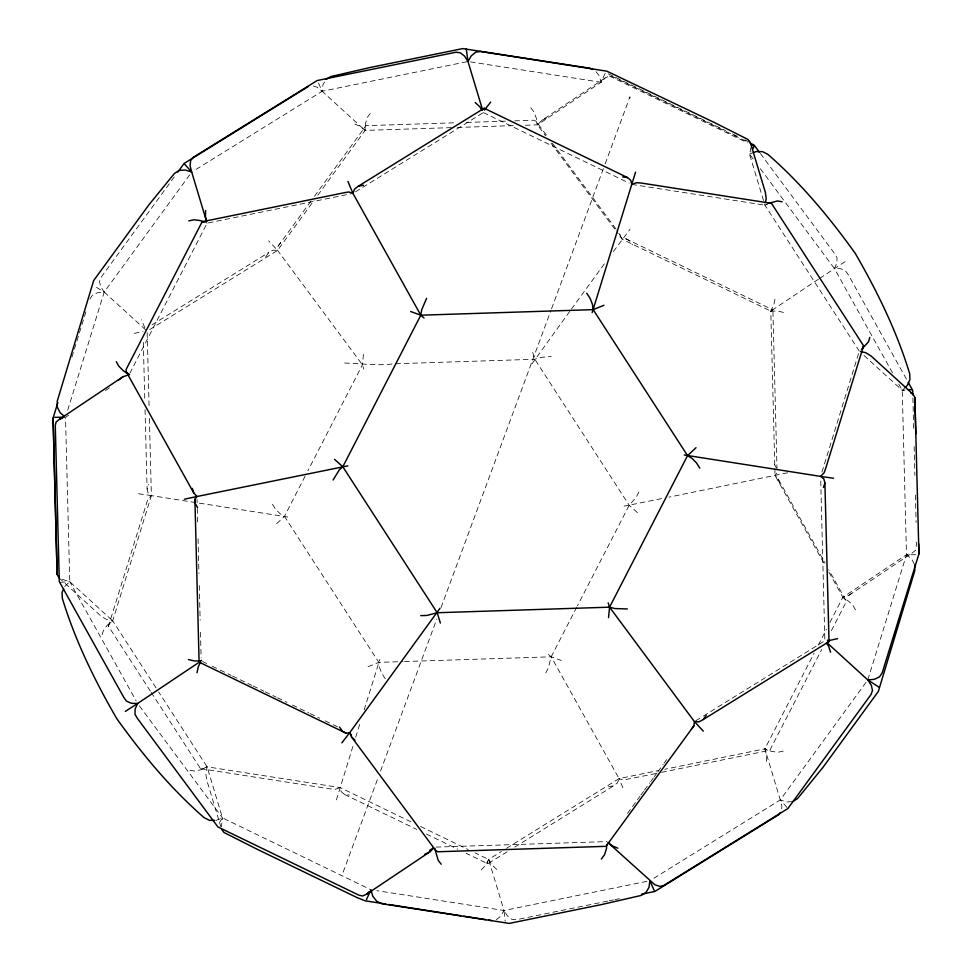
<?xml version="1.0" encoding="UTF-8"?>
<svg xmlns="http://www.w3.org/2000/svg" width="972" height="972" viewBox="0 0 972 972"><rect width="100%" height="100%" fill="white"/><g stroke="black" fill="none" stroke-linecap="round" stroke-linejoin="round"><path stroke-width="0.73" stroke-dasharray="4.86 3.65" d="M766.349 761.55L766.604 755.39L764.891 748.829L814.147 653.123M355.509 191.824L483.388 112.582L483.692 109.095M781.646 808.753L781.901 806.116L780.285 799.907L764.891 748.829L664.714 769.277M310.919 201.143L278.101 246.147L277.567 250.399L362.435 364.828L363.82 369.153M363.443 354.355L362.435 364.828L307.917 470.776M774.963 299.279L773.712 305.281L770.784 311.113L775.036 475.49L825.179 565.51M859.309 351.159L764.915 205.177L749.521 154.098L750.906 147.793M336.446 799.859L353.93 742.973M102.194 634.619L103.506 630.16L107.236 625.263L112.703 620.841L151.377 495.611L149.336 416.405M71.904 357.149L86.787 308.962M67.712 410.184L104.198 292.074L191.715 172.093M150.356 691.068L108.427 626.211L147.817 499.316L151.377 495.611L287.736 517.019M355.703 737.213L360.6 721.382M364.16 709.864L379.821 659.441M821.96 472.076L858.859 352.605M867.802 679.926L906.487 554.696L902.235 390.319L898.553 383.697M138.534 493.74L151.377 495.611L148.109 492.974L147.1 489.038L148.558 484.542M343.165 872.115L378.424 776.81M380.526 771.124L436.829 618.933M441.033 607.549L551.003 310.275M551.525 308.853L604.669 165.191M605.204 163.77L628.872 99.764M108.427 626.211L109.399 623.696L112.703 620.841L69.765 581.681L61.163 579.02M525.354 125.242L537.455 124.853L601.061 82.268L605.507 72.487M638.896 492.002L636.125 497.445L629.2 505.258L577.429 605.835M129.798 373.382L207.109 223.171L351.475 193.707M305.147 476.134L284.444 516.375L275.999 524.285M576.736 607.184L551.197 656.805L548.232 668.226L545.426 673.632M818.254 645.141L826.467 629.188M829.881 622.542L842.882 597.282L906.487 554.696L912.198 552.947L915.855 550.067L916.62 542.097M661.64 772.351L769.836 750.275L821.717 649.466M831.4 630.646L845.932 602.421L845.591 599.955L828.739 569.713M324.539 82L323.008 84.613L322.145 91.259L192.991 171.303M532 363.735L570.528 310.287M219.417 822.677L222.479 817.902L207.085 766.823L158.655 691.93M753.13 158.971L749.521 154.098L751.052 151.717M89.849 299.048L92.498 295.16L97.625 292.669L104.198 292.074L147.137 331.233L149.141 408.933M265.793 256.742L268.892 252.392L273.071 250.132L277.567 250.399L314.187 200.196M174.292 176.928L100.942 277.494L99.521 281.516L100.687 286.728L104.198 292.074L94.624 286.278M314.466 196.283L366.019 125.667L456.111 122.751M317.759 195.299L365.083 130.418L365.521 123.383L367.501 117.175L370.66 112.946M571.427 309.06L606.249 261.31M613.393 251.517L630.123 229.198M627.462 813.43L639.953 796.287M640.852 795.06L643.525 791.39M644.424 790.163L649.782 782.812M650.669 781.597L653.354 777.916M654.241 776.701L656.926 773.019M657.813 771.804L663.171 764.454M664.07 763.227L666.743 759.557M866.016 682.368L780.285 799.907L651.131 879.952M278.101 246.147L280.641 242.721M481.286 869.94L485.429 865.457L488.612 859.418L501.394 851.496M313.409 86.01L317.164 87.261L322.145 91.259L467.994 61.503L601.061 82.268L605.119 77.979L609.371 76.01L612.943 76.752L745.949 141.11M605.119 77.979L541.951 120.273L537.455 124.853L545.584 135.813M64.723 586.493L69.765 581.681L65.513 417.304L70.506 413.963M905.26 387.427L902.235 390.319L862.601 354.173M496.315 919.767L500.726 916.183L504.006 910.497L488.612 859.418L474.992 852.833M514.808 847.062L613.721 785.765L617.475 782.861L619.055 778.596L551.197 656.805L547.989 654.022M828.873 572.131L842.882 597.282L849.018 595.253L853.805 591.62M105.426 390.586L110.407 387.245M818.485 279.171L770.784 311.113L622.323 239.282L616.904 231.98M819.712 278.357L846.661 260.605M849.018 595.253L912.198 552.947M770.432 311.648L772.898 309.898L625.871 238.76L622.323 239.282L616.941 230.267M151.996 324.83L268.892 252.392M149.688 329.642L277.567 250.399L268.673 240.849M695.709 720.811L702.1 716.85M703.376 716.06L824.864 640.767L820.696 479.378M506.509 848.325L619.055 778.596L658.822 770.48M507.092 851.837L487.835 863.768L466.001 853.209M541.951 120.273L547.321 117.563M631.849 184.413L764.915 205.177L767.552 203.926M764.915 205.177L768.743 203.367M749.521 154.098L753.434 152.592M215.954 820.417L222.479 817.902L370.94 889.732M368.072 666.719L378.825 662.357L403.028 661.58M134.391 333.36L143.018 331.428M787.612 472.793L668.967 497.142M783.238 751.113L778.062 752.231L771.549 751.417L764.891 748.829L768.123 750.481L769.836 750.275M661.604 498.636L624.085 506.157M655.711 773.566L623.271 780.042L619.055 778.596L624.073 790.576M646.902 881.337L504.006 910.497L376.857 890.656M607.609 901.105L516.168 919.755L511.831 919.269L507.481 915.964L504.006 910.497L505.185 921.322M609.092 900.801L613.514 899.89M614.984 899.598L619.419 898.687M608.46 786.773L613.721 785.765M905.102 389.991L902.235 390.319L907.313 391.4M791.694 801.621L786.798 801.997L780.285 799.907L787.101 807.538M915.758 554.757L906.487 554.696L911.76 559.167L914.713 564.866M344.635 363.042C361.183 363.516 377.44 366.007 394.195 363.795M466.621 122.411L505.671 121.16M514.674 120.868L534.199 120.236L536.24 121.439L546.993 135.959M451.263 127.636L365.083 130.418L359.81 126.153L354.051 123.796M457.314 127.441L514.771 125.582M395.701 363.747L534.819 359.263L539.217 357.575L551.209 356.372M404.534 661.531L551.197 656.805L561.354 660.486M436.051 847.098L606.917 841.582M60.288 582.313L69.765 581.681L136.153 700.848M151.182 692.343L200.511 768.645L203.136 768.706L207.085 766.823L340.151 787.587L413.695 823.175M200.511 768.645L330.334 788.899L335.304 789.325L340.151 787.587L341.281 791.767L344.55 794.452L349.349 795.132M189.88 770.249L194.594 771.051L200.706 769.836L207.085 766.823L205.797 773.481L206.623 779.605L220.79 826.589M783.456 312.413L777.406 311.004L770.784 311.113L772.898 309.898L777.102 472.684L775.036 475.49L778.195 478.977L825.082 563.14M608.241 73.811L725.756 130.673M732.596 133.978L738.064 136.615M744.892 139.919L748.987 141.912M609.371 76.01L747.383 142.787M483.388 112.582L629.151 183.101M202.577 661.543L206.659 663.524M212.115 666.16L218.919 669.453M220.28 670.109L231.178 675.382M232.539 676.05L251.614 685.272M252.975 685.928L263.874 691.201M265.235 691.857L276.133 697.131M277.494 697.799L287.019 702.404M292.475 705.04L308.817 712.95M310.177 713.606L319.715 718.223M325.158 720.86L331.974 724.152M333.335 724.808L337.418 726.789M420.512 826.467L468.176 849.54M344.55 794.452L416.867 829.444M426.429 834.061L457.812 849.249M203.877 221.519L207.109 223.171M625.871 238.76L629.492 240.752L632.505 244.908M618.763 233.487L620.525 235.103M496.801 869.442L492.184 865.238L488.612 859.418L487.835 863.768L487.276 861.872M58.903 577.708L100.796 615.908L106.07 619.213L112.703 620.841L157.841 690.655M845.591 599.955L842.882 597.282L848.787 601.34L853.331 605.969L855.7 610.319M637.45 512.633L629.2 505.258L534.819 359.263L531.623 348.936M596.03 71.709L599.202 75.707L601.061 82.268M530.797 107.783L533.859 111.804L536.216 117.879L537.455 124.853L536.24 121.439M760.371 153.503L834.766 253.826L837.014 257.726L836.88 262.975L834.389 268.527L892.648 373.102M760.359 168.703L834.389 268.527L840.586 268.697L845.506 270.872L848.192 274.578L906.827 379.845M552.375 143.212L616.041 229.052M551.003 143.115L616.005 230.753M139.421 705.915L222.479 817.902L221.373 826.82M144.852 327.868L141.402 319.715M385.289 678.796L381.887 673.596L379.59 667.752L378.825 662.357L284.444 516.375L279.875 513.532L275.526 509.073L272.172 503.836M774.38 464.361L776.251 467.629M318.476 83.045L322.145 91.259L365.083 130.418L365.022 126.968M778.195 478.977L779.738 483.594M912.89 397.949L913.668 428.3M914.142 446.5L914.883 475.332M915.393 495.052L916.11 522.365M197.049 499.523L197.122 502.536M197.28 508.575L197.705 525.159M198.057 538.731L198.956 573.419M199.26 585.484L200.159 620.172M200.475 632.237L201.131 657.874M143.309 342.375L144.816 400.743M145.047 409.722L147.1 489.038"/><path stroke-width="1.46" d="M205.651 210.45L205.396 216.61L206.429 220.547M606.747 844.401L606.479 848.617L604.499 854.825L601.34 859.054M440 608.278L349.677 732.718L351.475 736.898L435.76 850.549L437.801 851.764L605.981 846.333L693.899 725.853L694.433 721.601L609.566 607.172L608.18 602.847M608.557 617.633L609.566 607.172L687.556 455.625L696.001 447.715M765.438 202.516L766.203 198.519L765.377 192.395L750.36 142.568L747.99 139.482L714.59 122.618L606.844 71.187L480.338 51.455L475.685 52.233L471.274 55.817L467.994 61.503L482.537 109.739M197.037 672.721L198.288 666.719L200.633 662.053M635.554 172.141L592.179 312.559M869.806 337.381L868.494 341.84L861.484 349.398M58.903 577.708L57.117 574.367L53.083 418.094L57.895 402.505M424.011 317.978L420.803 315.195L352.945 193.404L354.525 189.139L358.279 186.235L484.165 108.232L627.45 177.548L630.719 180.233L631.849 184.413L636.696 182.675L641.666 183.101L771.489 203.355L863.573 345.789L825.836 467.969L824.183 472.684L820.623 476.389L684.264 454.993M860.633 351.487L865.931 352.787L871.204 356.092L913.097 394.292L914.883 397.633L918.917 553.906L882.151 672.952L879.502 676.84L874.375 679.331L867.802 679.926L827.075 642.784M823.442 487.458L824.9 482.963L823.892 479.026L820.623 476.389L833.466 478.26M629.406 98.342L629.82 97.212M862.601 348.304L863.573 345.789M370.466 890.899L366.493 899.513M63.666 588.838L62.074 592.373L62.305 598.254C75.136 640.512 94.612 680.351 116.676 718.502C142.386 754.43 170.805 788.608 204.181 817.695L209.454 820.344L214.654 820.392M752.583 149.324L754.223 146.092L751.49 144.767M333.104 479.998L339.325 469.853L342.812 466.754L420.803 315.195L421.714 309.752L426.574 298.38M347.94 181.424L352.945 193.404L348.729 191.958L344.453 192.687L202.164 221.725L126.068 369.579L126.409 372.045L193.805 493.023L196.964 496.51L347.915 465.843M485.295 108.961L490.714 102.06M483.692 109.095L484.165 108.232L484.724 110.128M351.487 735.16L349.677 732.718L346.129 733.24L199.102 662.102L201.569 660.353M703.327 731.138L694.433 721.601L698.929 721.868L703.121 719.608L706.219 715.258M177.876 172.02L184.133 163.43L308.148 86.581M199.102 662.102L194.898 499.316L196.964 496.51L184.388 499.207M349.677 732.718L341.877 742.802M691.347 729.279L693.899 725.853M780.528 812.458L778.827 814.621L654.812 891.47L641.532 894.179M199.989 661.701L137.611 703.473L135.12 709.025L134.987 714.274L137.234 718.174L217.91 826.953L359.057 895.248L362.629 895.99L366.881 894.021L368.91 891.883M366.881 894.021L430.049 851.715L433.646 848.058M905.26 387.427L907.277 385.507L909.926 379.627L909.695 373.746C896.864 331.488 877.388 291.649 855.324 253.498C829.614 217.558 801.195 183.38 767.819 154.305L762.546 151.656L756.046 151.583L753.434 152.592M127.308 372.932L129.118 374.718L122.982 376.747L59.802 419.053L56.145 421.933L55.27 425.359L59.304 581.633L123.809 697.422L126.481 701.128L131.414 703.303L137.611 703.473L125.339 711.395M118.195 380.38L122.982 376.747M429.551 850.488L433.293 847.985M792.921 801.523L797.55 798.559L823.029 767.273L878.336 691.444L914.786 570.746L914.713 564.866M703.121 719.608L829.007 641.605L824.9 482.963M326.07 79.388L330.784 76.569L370.575 67.408L462.733 48.6L589.895 68.21L592.568 69.462M424.679 854.437L430.049 851.715M603.928 305.281L593.175 309.643L420.803 315.195L410.646 311.514M59.802 419.053L62.658 418.179M837.609 638.64L828.982 640.572M828.108 641.812L829.007 641.605L827.391 640.171M188.762 220.887L193.938 219.769L200.451 220.583L204.448 222.126M358.279 186.235L363.54 185.227M202.164 221.725L203.877 221.519M54.76 417.328L64.249 417.255M627.365 608.958L614.887 608.557L609.566 607.172L437.193 612.737L426.963 615.446L420.791 615.628M199.892 660.911L194.594 660.996L188.532 659.575M907.97 389.675L911.712 389.687M771.489 203.355L768.864 203.294L777.406 200.949L782.12 201.751M622.651 176.868L627.45 177.548M385.75 904.021L365.156 900.813L356.748 897.448L257.41 849.382L224.01 832.518L221.64 829.432M388.691 904.482L460.764 915.733M463.717 916.195L485.781 919.634M488.722 920.095L491.662 920.545M617.949 848.204L612.19 845.847L607.974 842.432M750.019 143.078L754.09 145.047L759.472 152.3M346.129 733.24L342.508 731.248L339.495 727.092M910.837 392.98L913.097 394.292M129.118 374.718L123.225 370.66L118.669 366.031L116.3 361.681M64.456 416.405L60.24 412.833L57.287 407.134L57.214 401.254L93.664 280.556L148.971 204.728L174.45 173.441L179.079 170.477L185.202 170.003L191.715 172.093L206.684 221.75M475.199 102.558L479.816 106.762L481.954 110.249M609.067 843.538L654.836 884.739L659.842 886.403L663.852 885.419L787.867 808.57L871.058 694.506L872.479 690.485L871.313 685.272L867.802 679.926L878.846 687.095M351.475 736.898L354.999 740.129M334.55 459.367L342.812 466.754L437.193 612.737L440.377 623.064M184.899 164.462L191.715 172.093L190.099 165.884L190.621 160.623L193.173 157.379L317.188 80.53L455.832 52.245L460.169 52.731L464.519 56.036L467.994 61.503L466.268 48.928M441.191 864.217L438.141 860.184L434.788 848.544M826.394 643.014L828.679 646.38L830.598 652.285M586.711 293.204L590.113 298.404L592.41 304.248L593.175 309.643L687.556 455.625L692.125 458.468L696.474 462.927L699.828 468.164M197.62 507.639L195.129 503.277L194.898 499.316M908.298 382.47L912.696 390.367L912.805 394.924M654.12 890.243L649.855 880.741L648.992 887.387L645.93 892.612L641.216 895.431L601.425 904.592L509.267 923.4L382.105 903.79L376.759 901.287L372.798 896.293L370.94 889.732M192.274 488.406L193.805 493.023M918.625 543.798L918.917 553.906M53.083 418.094L57.117 574.367M914.883 397.633L915.782 433.816"/></g></svg>
